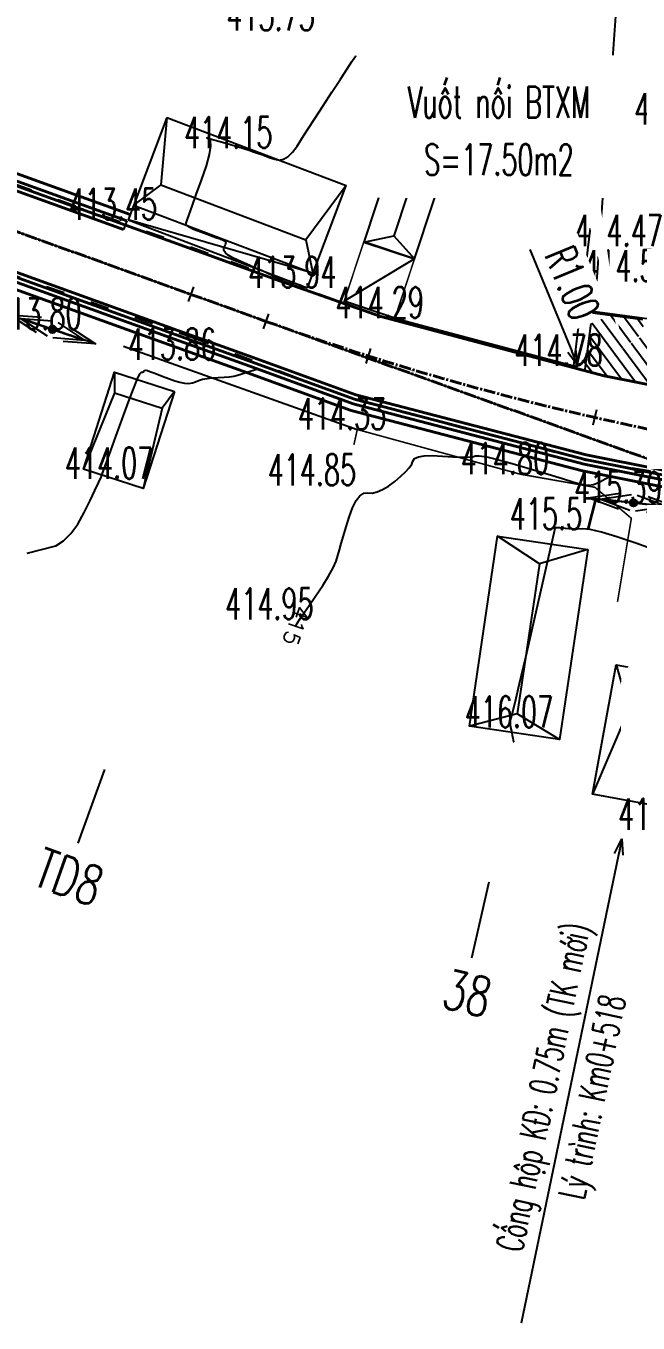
# Model space of a CAD drawing. Header units: centimetres. Extents: x 556321 to 560034, y 1839250 to 1840516.
# Drawn here: x 556835.9 to 556875.1, y 1839250 to 1839333 of the extents above; entities that cross this region are included whole.
import ezdxf
from ezdxf.enums import TextEntityAlignment as Align

# ---------------------------------------------------------------- set-up
doc = ezdxf.new("R2010")
doc.units = ezdxf.units.CM
doc.header["$MEASUREMENT"] = 0
doc.set_wipeout_variables(frame=1)
doc.linetypes.add('ACAD_ISO03W100', pattern=[30, 12, -18])
doc.linetypes.add('CENTER2', pattern=[1.125, 0.75, -0.125, 0.125, -0.125])
for name, color, linetype in [('4', 21, 'Continuous'), ('bovia', 1, 'Continuous'), ('CAO DO AN', 6, 'Continuous'), ('cao do Hien Trang', 6, 'Continuous'), ('cao do3', 2, 'Continuous'), ('Duong nhua Cu', 33, 'Continuous'), ('H1_DongMuc', 3, 'Continuous'), ('H1_DongMuc_Con', 3, 'Continuous'), ('pha1', 4, 'Continuous'), ('RANH', 30, 'Continuous'), ('SH1', 4, 'Continuous'), ('T', 20, 'Continuous'), ('ThongSoTuyen_TuyenPDP', 7, 'Continuous'), ('TUYEN', 7, 'Continuous'), ('vuot', 7, 'Continuous')]:
    doc.layers.add(name, color=color, linetype=linetype)
doc.styles.add('2D', font='vnsimple.shx', dxfattribs={"width": 0.6})
doc.styles.add('KHLT', font='Vnsimple.shx', dxfattribs={"height": 2})
doc.styles.get("Standard").update_dxf_attribs({"font": 'Vnsimple.shx', "width": 0.7, "height": 2})
doc.linetypes.add('Diagioixacxd', pattern='A,3,[6,HLinetype.shx,S=0.0212,R=0,X=-3,Y=0],-0.9,0.2,-0.9', length=5)
doc.linetypes.add('FENCELINE2', pattern='A,0.25,-0.1,[132,ltypeshp.shx,S=0.1,R=0,X=-0.1,Y=0],-0.1,1', length=1.45)
doc.linetypes.add('ZIGZAG', pattern='A,0.0001,-0.2,[131,ltypeshp.shx,S=0.2,R=0,X=-0.2,Y=0],-0.4,[131,ltypeshp.shx,S=0.2,R=180,X=0.2,Y=0],-0.2', length=0.8001)
doc.dimstyles.new('Copy(2) of D1000', dxfattribs={"dimtxt": 1.7, "dimasz": 1, "dimexe": 0.5, "dimexo": 1, "dimgap": 0.7, "dimtad": 1, "dimzin": 0, "dimdsep": 46, "dimtxsty": '2D', "dimblk": 'OPEN30', "dimcen": 0, "dimdle": 0.7, "dimclrd": 7, "dimclre": 7, "dimclrt": 3, "dimadec": 0, "dimazin": 2, "dimtfac": 0.347826, "dimtix": 1, "dimtofl": 0, "dimtmove": 0, "dimatfit": 3, "dimldrblk": 'OPEN30', "dimfxl": 0, "dimtolj": 1, "dimtzin": 0, "dimarcsym": 0})
doc.dimstyles.new('D1000', dxfattribs={"dimtxt": 2, "dimasz": 1, "dimexe": 0.5, "dimexo": 1, "dimgap": 0.7, "dimtad": 1, "dimzin": 0, "dimdsep": 46, "dimtxsty": '2D', "dimblk": 'OPEN30', "dimcen": 0, "dimdle": 0.7, "dimclrd": 7, "dimclre": 7, "dimclrt": 3, "dimadec": 0, "dimazin": 2, "dimtfac": 0.347826, "dimtix": 1, "dimtofl": 0, "dimtmove": 0, "dimatfit": 3, "dimldrblk": 'OPEN30', "dimfxl": 0, "dimtolj": 1, "dimtzin": 0, "dimarcsym": 0})
doc.dimstyles.get("Standard").update_dxf_attribs({"dimtxt": 0.18, "dimasz": 0.18, "dimexe": 0.18, "dimexo": 0.0625, "dimgap": 0.09, "dimtad": 0, "dimtih": 1, "dimtoh": 1, "dimdec": 4, "dimzin": 0, "dimdsep": 46, "dimtxsty": 'Standard', "dimcen": 0.09, "dimadec": 0, "dimazin": 0, "dimtfac": 1, "dimtdec": 4, "dimtofl": 0, "dimtmove": 0, "dimatfit": 3, "dimfxl": 0, "dimtolj": 1, "dimtzin": 0, "dimarcsym": 0})

# ---------------------------------------------------------------- blocks, each defined once
blk = doc.blocks.new('A$C4A36565F')
at = {"layer": 'SH1'}
blk.add_lwpolyline([(0, 0), (5.94, -11.57), (11.1, -8.92), (5.16, 2.65)], close=True, dxfattribs=at)
at = {"layer": 'SH1', "color": 8}
for points in [[(0, 0), (3.28, -0.04), (5.16, 2.65)], [(3.28, -0.04), (7.75, -8.75)], [(5.94, -11.57), (7.75, -8.75), (11.1, -8.92)]]:
    blk.add_lwpolyline(points, dxfattribs=at)
at = {"layer": 'SH1'}
blk.add_lwpolyline([(5.94, -11.57), (11.1, -8.92)], dxfattribs=at)
blk = doc.blocks.new('_Open30')
at = {"color": 0, "linetype": 'ByBlock', "lineweight": -2}
for p, q in [((-1, 0.268), (0, 0)), ((0, 0), (-1, -0.268)), ((0, 0), (-1, 0))]:
    blk.add_line(p, q, dxfattribs=at)
blk = doc.blocks.new('*D36')
at = {"layer": 'Defpoints', "color": 0, "lineweight": -2, "transparency": 16777216}
for p in [(556876.241, 1839311.479), (556872.072, 1839308.719)]:
    blk.add_point(p, dxfattribs=at)
at = {"layer": 'vuot', "color": 7, "lineweight": -2, "transparency": 16777216}
blk.add_line((556883.126, 1839316.038), (556877.075, 1839312.031), dxfattribs=at)
at = {"layer": 'vuot', "color": 7, "lineweight": -2, "transparency": 16777216, "rotation": 213.5134357633089}
blk.add_blockref('_Open30', (556876.241, 1839311.479), dxfattribs=at)
at = {"layer": 'vuot', "color": 3, "transparency": 16777216, "insert": (556879.579, 1839315.728), "char_height": 2, "attachment_point": 5, "rotation": 33.51344, "style": '2D', "bg_fill": 3, "box_fill_scale": 1.25, "bg_fill_color": 256, "bg_fill_true_color": 13158600, "bg_fill_transparency": 0}
blk.add_mtext('\\A1;R5.00', dxfattribs=at)
blk = doc.blocks.new('*D37')
at = {"layer": 'Defpoints', "color": 0, "lineweight": -2, "transparency": 16777216}
for p in [(556871.234, 1839311.294), (556871.615, 1839310.369)]:
    blk.add_point(p, dxfattribs=at)
at = {"layer": 'vuot', "color": 7, "lineweight": -2, "transparency": 16777216}
blk.add_line((556868.181, 1839318.719), (556870.854, 1839312.218), dxfattribs=at)
at = {"layer": 'vuot', "color": 7, "lineweight": -2, "transparency": 16777216, "rotation": 292.3564217671614}
blk.add_blockref('_Open30', (556871.234, 1839311.294), dxfattribs=at)
at = {"layer": 'vuot', "color": 3, "transparency": 16777216, "insert": (556870.899, 1839316.578), "char_height": 2, "attachment_point": 5, "rotation": 292.35642, "style": '2D', "bg_fill": 3, "box_fill_scale": 1.25, "bg_fill_color": 256, "bg_fill_true_color": 13158600, "bg_fill_transparency": 0}
blk.add_mtext('\\A1;R1.00', dxfattribs=at)
blk = doc.blocks.new('A$C60531E53')
at = {"layer": '4'}
blk.add_hatch(color=256, dxfattribs=at).paths.add_polyline_path([(-0.24, 0, 1), (0.24, 0, 1)])
blk.add_circle((0, 0), 0.24, dxfattribs=at)
for points in [[(-2.897, 0), (1.221, 0)], [(-2.192, 0), (1.926, 0)], [(2.174, 0), (-1.944, 0)], [(2.917, 0), (-1.2, 0)]]:
    blk.add_leader(points, dimstyle='Standard', override={"dimasz": 2, "dimgap": 0.09, "dimtad": 0, "dimldrblk": 'Open30'}, dxfattribs=at)

msp = doc.modelspace()

# ---------------------------------------------------------------- hatches: boundary and pattern name
at = {"layer": 'vuot'}
h = msp.add_hatch(dxfattribs=at)
h.set_pattern_fill('ANSI31', color=8, scale=5, angle=-98.44815, style=0)
h.set_pattern_definition([(306.551850038, (-1181862.11784, 2655633.09287), (0.50207390272, 0.3722187478), [])])
h.paths.add_polyline_path([(556879.324, 1839309.358), (556879.325, 1839309.359, -0.349424), (556875.41, 1839314.203), (556875.41, 1839314.26), (556872.186, 1839314.683), (556871.71, 1839311.056), (556871.662, 1839310.97), (556872.935, 1839310.633)])
h.paths.add_polyline_path([(556871.662, 1839310.97), (556871.71, 1839311.056), (556871.846, 1839312.088, -0.450044), (556870.606, 1839311.25), (556870.606, 1839311.25)])

# ---------------------------------------------------------------- linework, layer by layer
at = {"layer": 'bovia', "color": 6, "lineweight": 40, "elevation": 413.94}
for points in [[(556677.72, 1839360.325), (556677.721, 1839360.325), (556688.736, 1839357.866), (556692.492, 1839357.079), (556707.227, 1839353.696), (556709.473, 1839353.058), (556724.898, 1839348.678), (556738.847, 1839344.716), (556743.927, 1839343.334), (556756.976, 1839340.33), (556768.142, 1839338.366), (556775.418, 1839337.631), (556781.868, 1839336.857), (556794.267, 1839335.326), (556804.605, 1839333.45), (556814.702, 1839330.53), (556818.054, 1839329.323), (556830.306, 1839324.91), (556842.374, 1839320.563)], [(556677.597, 1839359.738), (556688.61, 1839357.279), (556692.363, 1839356.493), (556707.077, 1839353.115), (556709.309, 1839352.481), (556724.734, 1839348.1), (556738.686, 1839344.138), (556743.781, 1839342.752), (556756.857, 1839339.742), (556768.06, 1839337.771), (556775.352, 1839337.035), (556781.795, 1839336.262), (556794.177, 1839334.733), (556804.468, 1839332.865), (556814.516, 1839329.959), (556817.851, 1839328.758), (556830.103, 1839324.345), (556842.171, 1839319.998)]]:
    msp.add_lwpolyline(points, dxfattribs=at)
at = {"layer": 'cao do Hien Trang', "color": 3, "lineweight": -2}
for centre in [(556842.466, 1839320.627, 413.447), (556847.581, 1839318.466, 413.642), (556847.701, 1839318.774, 413.763), (556872.479, 1839316.929, 414.542), (556846.511, 1839315.956, 413.741), (556853.941, 1839316.274, 413.937), (556856.29, 1839315.402, 413.961), (556858.612, 1839314.409, 414.23), (556859.54, 1839314.328, 414.29), (556837.631, 1839313.608, 413.803), (556842.163, 1839312.527, 413.617), (556846.486, 1839313.129, 413.736), (556846.25, 1839311.664, 413.856), (556857.794, 1839311.789, 414.358), (556870.978, 1839311.28, 414.78), (556871.71, 1839311.066, 414.79), (556872.88, 1839310.598, 414.841), (556857.018, 1839309.092, 414.221), (556872.311, 1839307.899, 414.946), (556857.131, 1839307.193, 414.328), (556871.751, 1839305.237, 414.885), (556867.549, 1839304.335, 414.797), (556872.344, 1839303.493, 415.099), (556874.804, 1839302.499, 415.394)]:
    msp.add_circle(centre, 0, dxfattribs=at)
at = {"layer": 'cao do3', "color": 6, "lineweight": -2}
for centre in [(556852.556, 1839332.742, 413.746), (556849.845, 1839325.215, 414.146), (556862.005, 1839325.058, 414.359), (556874.822, 1839318.931, 414.468), (556842.221, 1839304.046, 414.066), (556855.199, 1839303.612, 414.847), (556870.693, 1839300.795, 415.57), (556852.476, 1839295.033, 414.947), (556867.808, 1839288.119, 416.07)]:
    msp.add_circle(centre, 0, dxfattribs=at)
at = {"layer": 'Duong nhua Cu', "color": 8, "linetype": 'ACAD_ISO03W100', "ltscale": 0.1, "elevation": 428.165}
msp.add_lwpolyline([(557083.54, 1839316.447), (557065.346, 1839313.07), (557051.244, 1839310.673), (557033.787, 1839308.34), (557016.508, 1839307.144), (556998.641, 1839306.698), (556983.413, 1839306.657), (556967.234, 1839306.378), (556950.786, 1839306.433), (556933.623, 1839306.443), (556916.029, 1839306.291), (556907.262, 1839306.388), (556900.799, 1839306.64), (556886.59, 1839308.271), (556872.997, 1839310.58), (556858.612, 1839314.409), (556847.581, 1839318.466), (556830.275, 1839324.66)], dxfattribs=at)
at = {"layer": 'H1_DongMuc', "color": 5, "lineweight": -2, "elevation": 415}
msp.add_lwpolyline([(556853.212, 1839294.64), (556853.253, 1839294.758), (556853.402, 1839294.986), (556853.653, 1839295.356), (556854.004, 1839295.868), (556854.457, 1839296.523), (556854.918, 1839297.208), (556855.292, 1839297.812), (556855.58, 1839298.333), (556855.782, 1839298.773), (556855.897, 1839299.131), (556855.983, 1839299.483), (556856.097, 1839299.905), (556856.239, 1839300.397), (556856.409, 1839300.959), (556856.607, 1839301.592), (556856.824, 1839302.187), (556857.053, 1839302.64), (556857.293, 1839302.949), (556857.544, 1839303.115), (556857.807, 1839303.138), (556858.09, 1839303.128), (556858.405, 1839303.196), (556858.75, 1839303.343), (556859.126, 1839303.568), (556859.534, 1839303.871), (556859.918, 1839304.197), (556860.226, 1839304.49), (556860.458, 1839304.751), (556860.614, 1839304.98), (556860.693, 1839305.176), (556860.801, 1839305.332), (556861.044, 1839305.442), (556861.421, 1839305.505), (556861.933, 1839305.522), (556862.579, 1839305.491), (556863.235, 1839305.449), (556863.774, 1839305.429), (556864.197, 1839305.43), (556864.503, 1839305.454), (556864.694, 1839305.501), (556864.939, 1839305.514), (556865.411, 1839305.439), (556866.111, 1839305.275), (556867.038, 1839305.023), (556868.191, 1839304.682), (556869.34, 1839304.333), (556870.253, 1839304.058), (556870.929, 1839303.854), (556871.369, 1839303.724), (556871.572, 1839303.666), (556871.661, 1839303.648), (556871.759, 1839303.637), (556871.865, 1839303.633), (556871.979, 1839303.637), (556872.102, 1839303.647), (556872.252, 1839303.681), (556872.45, 1839303.756), (556872.695, 1839303.873), (556872.988, 1839304.03), (556873.27, 1839304.195)], dxfattribs=at)
at = {"layer": 'H1_DongMuc_Con', "color": 8, "lineweight": -2}
for points, elevation in [([(556853.722, 1839316.164), (556853.752, 1839316.188), (556853.729, 1839316.204), (556853.656, 1839316.235), (556853.532, 1839316.28), (556853.357, 1839316.339), (556853.132, 1839316.413), (556852.906, 1839316.486), (556852.731, 1839316.543), (556852.606, 1839316.584), (556852.531, 1839316.609), (556852.506, 1839316.618), (556852.501, 1839316.623), (556852.487, 1839316.635), (556852.462, 1839316.654), (556852.427, 1839316.681), (556852.382, 1839316.715), (556852.301, 1839316.764), (556852.158, 1839316.838), (556851.954, 1839316.936), (556851.688, 1839317.059), (556851.36, 1839317.205), (556850.998, 1839317.366), (556850.628, 1839317.529), (556850.252, 1839317.696), (556849.868, 1839317.866), (556849.477, 1839318.039), (556849.127, 1839318.208), (556848.864, 1839318.366), (556848.689, 1839318.514), (556848.601, 1839318.651), (556848.601, 1839318.777), (556848.641, 1839318.889), (556848.674, 1839318.982), (556848.702, 1839319.057), (556848.722, 1839319.114), (556848.736, 1839319.153), (556848.727, 1839319.187), (556848.677, 1839319.228), (556848.587, 1839319.277), (556848.458, 1839319.334), (556848.287, 1839319.399), (556848.082, 1839319.473), (556847.846, 1839319.559), (556847.579, 1839319.656), (556847.282, 1839319.764), (556846.954, 1839319.884), (556846.648, 1839320.006), (556846.417, 1839320.119), (556846.261, 1839320.225), (556846.179, 1839320.322), (556846.172, 1839320.41), (556846.236, 1839320.588), (556846.367, 1839320.952), (556846.565, 1839321.503), (556846.831, 1839322.239), (556847.163, 1839323.162), (556847.474, 1839324.082), (556847.675, 1839324.808), (556847.766, 1839325.342), (556847.747, 1839325.682), (556847.619, 1839325.829), (556847.507, 1839325.86), (556847.539, 1839325.851), (556847.716, 1839325.803), (556848.037, 1839325.714), (556848.502, 1839325.586), (556849.012, 1839325.443), (556849.465, 1839325.311), (556849.863, 1839325.19), (556850.205, 1839325.081), (556850.492, 1839324.982), (556850.753, 1839324.888), (556851.019, 1839324.792), (556851.291, 1839324.694), (556851.567, 1839324.595), (556851.849, 1839324.493), (556852.133, 1839324.445), (556852.418, 1839324.505), (556852.703, 1839324.674), (556852.988, 1839324.952), (556853.274, 1839325.338), (556853.592, 1839325.827), (556853.975, 1839326.417), (556854.422, 1839327.106), (556854.935, 1839327.895), (556855.511, 1839328.783), (556856.06, 1839329.628), (556856.486, 1839330.284), (556856.791, 1839330.754), (556856.973, 1839331.035), (556857.034, 1839331.129), (556857.034, 1839331.129)], 414), ([(556836.01, 1839299.282), (556837.842, 1839299.739), (556838.333, 1839300.063), (556838.799, 1839300.53), (556839.241, 1839301.139), (556839.66, 1839301.891), (556840.031, 1839302.65), (556840.335, 1839303.279), (556840.569, 1839303.779), (556840.735, 1839304.149), (556840.833, 1839304.389), (556840.934, 1839304.668), (556841.109, 1839305.156), (556841.36, 1839305.851), (556841.685, 1839306.754), (556842.085, 1839307.865), (556842.484, 1839308.957), (556842.806, 1839309.804), (556843.052, 1839310.406), (556843.221, 1839310.764), (556843.313, 1839310.876), (556843.363, 1839310.871), (556843.405, 1839310.876), (556843.439, 1839310.892), (556843.466, 1839310.918), (556843.485, 1839310.954), (556843.52, 1839310.983), (556843.594, 1839310.986), (556843.709, 1839310.965), (556843.863, 1839310.917), (556844.058, 1839310.845), (556844.285, 1839310.756), (556844.538, 1839310.659), (556844.818, 1839310.554), (556845.124, 1839310.442), (556845.456, 1839310.321), (556845.785, 1839310.219), (556846.081, 1839310.161), (556846.345, 1839310.146), (556846.576, 1839310.176), (556846.774, 1839310.25), (556846.978, 1839310.337), (556847.225, 1839310.409), (556847.515, 1839310.463), (556847.849, 1839310.502), (556848.226, 1839310.524), (556848.603, 1839310.543), (556848.937, 1839310.574), (556849.227, 1839310.616), (556849.474, 1839310.67), (556849.678, 1839310.734), (556849.865, 1839310.803), (556850.061, 1839310.869), (556850.268, 1839310.933), (556850.485, 1839310.994), (556850.711, 1839311.052), (556850.747, 1839311.062)], 414), ([(556876.428, 1839299.381), (556874.954, 1839299.918), (556873.73, 1839300.332), (556872.757, 1839300.623), (556872.034, 1839300.791), (556871.561, 1839300.836), (556871.231, 1839300.824), (556870.935, 1839300.822), (556870.673, 1839300.83), (556870.445, 1839300.848), (556870.251, 1839300.875), (556870.091, 1839300.9), (556869.963, 1839300.909), (556869.867, 1839300.903), (556869.805, 1839300.883), (556869.774, 1839300.847), (556869.708, 1839300.568), (556869.535, 1839299.821), (556869.256, 1839298.604), (556868.87, 1839296.918), (556868.379, 1839294.762), (556867.886, 1839292.606), (556867.495, 1839290.918), (556867.207, 1839289.699), (556867.021, 1839288.949), (556866.937, 1839288.667), (556866.912, 1839288.598), (556866.906, 1839288.483), (556866.916, 1839288.324), (556866.944, 1839288.12), (556866.989, 1839287.872), (556867.037, 1839287.628), (556867.075, 1839287.438), (556867.102, 1839287.303), (556867.118, 1839287.221), (556867.123, 1839287.194), (556867.123, 1839287.194)], 416)]:
    msp.add_lwpolyline(points, dxfattribs=dict(at, elevation=elevation))
at = {"layer": 'pha1', "color": 8, "linetype": 'ACAD_ISO03W100', "ltscale": 0.1, "elevation": 413.955}
msp.add_lwpolyline([(556828.74, 1839319.316), (556846.486, 1839313.129), (556857.018, 1839309.092), (556871.751, 1839305.237), (556885.876, 1839302.903), (556900.155, 1839301.401), (556916.085, 1839300.925), (556934.033, 1839300.919), (556950.799, 1839300.839), (556967.081, 1839301.039), (556983.3, 1839301.29), (556996.575, 1839301.397), (556998.397, 1839301.663), (556999.779, 1839301.497), (557013.954, 1839301.802), (557020.27, 1839302.033), (557033.789, 1839303.098), (557051.883, 1839305.126), (557066.049, 1839307.896), (557084.287, 1839310.98)], dxfattribs=at)
at = {"layer": 'SH1'}
for points, elevation in [([(556871.641, 1839310.941), (556871.71, 1839311.066), (556872.479, 1839316.929), (556873.71, 1839334.264)], 428.165), ([(556844.948, 1839327.172), (556842.466, 1839320.627)], 413.447), ([(556844.948, 1839327.172), (556856.424, 1839322.819)], 413.447), ([(556853.941, 1839316.274), (556856.424, 1839322.819)], 413.447), ([(556842.82, 1839321.562), (556854.295, 1839317.209)], 413.447), ([(556842.466, 1839320.627), (556853.941, 1839316.274)], 413.447), ([(556859.54, 1839314.328), (556870.978, 1839311.28), (556872.044, 1839320.082)], 414.29), ([(556860.795, 1839318.126), (556857.545, 1839319.2)], 414.29), ([(556859.54, 1839314.328), (556856.29, 1839315.402)], 414.29)]:
    msp.add_lwpolyline(points, dxfattribs=dict(at, elevation=elevation))
at = {"layer": 'SH1', "color": 8, "elevation": 413.447}
for points in [[(556844.948, 1839327.172), (556844.561, 1839322.868), (556842.82, 1839321.562)], [(556844.561, 1839322.868), (556853.849, 1839319.344)], [(556856.424, 1839322.819), (556853.849, 1839319.344), (556854.295, 1839317.209)]]:
    msp.add_lwpolyline(points, dxfattribs=at)
at = {"layer": 'SH1', "linetype": 'ZIGZAG'}
for points, elevation in [([(556854.295, 1839317.209), (556842.466, 1839320.627)], 413.447), ([(556860.795, 1839318.126), (556856.29, 1839315.402)], 414.29)]:
    msp.add_lwpolyline(points, dxfattribs=dict(at, elevation=elevation))
at = {"layer": 'SH1', "linetype": 'FENCELINE2', "const_width": 0.1, "elevation": 414.29}
msp.add_lwpolyline([(556857.545, 1839319.2), (556856.29, 1839315.402), (556859.54, 1839314.328), (556860.795, 1839318.126)], dxfattribs=at)
at = {"layer": 'SH1', "linetype": 'Diagioixacxd', "ltscale": 0.2, "elevation": 413.617}
msp.add_lwpolyline([(556842.163, 1839312.527), (556857.131, 1839307.193)], dxfattribs=at)
at = {"layer": 'SH1', "color": 8}
msp.add_lwpolyline([(556845.429, 1839309.629), (556843.44, 1839303.42), (556839.609, 1839304.647), (556841.598, 1839310.856)], close=True, dxfattribs=at)
for points in [[(556841.598, 1839310.856), (556841.589, 1839309.534), (556839.609, 1839304.647)], [(556841.589, 1839309.534), (556844.643, 1839308.556)], [(556845.429, 1839309.629), (556844.643, 1839308.556), (556843.44, 1839303.42)], [(556871.884, 1839299.505), (556868.797, 1839298.59), (556866.109, 1839300.363)], [(556868.797, 1839298.59), (556867.372, 1839288.993)], [(556873.707, 1839292.128), (556874.504, 1839289.281), (556872.179, 1839283.85)], [(556880.982, 1839288.085), (556874.504, 1839289.281)], [(556870.078, 1839287.346), (556867.372, 1839288.993), (556864.303, 1839288.204)]]:
    msp.add_lwpolyline(points, dxfattribs=at)
at = {"layer": 'SH1', "linetype": 'FENCELINE2'}
msp.add_lwpolyline([(556856.914, 1839306.213, 0.1, 0.1, 0), (556857.131, 1839307.193, 0.1, 0.1, 0), (556867.549, 1839304.335, 0.1, 0.1, 0), (556872.344, 1839303.493, 0.1, 0.1, 0), (556874.669, 1839301.508, 0.1, 0.1, 0), (556873.782, 1839296.158, 0, 0, 0)], format="xyseb", dxfattribs=at)
at = {"layer": 'SH1', "linetype": 'FENCELINE2', "const_width": 0.1}
msp.add_lwpolyline([(556874.669, 1839301.508), (556874.669, 1839301.508)], dxfattribs=at)
at = {"layer": 'SH1'}
for points in [[(556871.884, 1839299.505), (556870.078, 1839287.346), (556864.303, 1839288.204), (556866.109, 1839300.363)], [(556882.99, 1839290.414), (556881.462, 1839282.137), (556872.179, 1839283.85), (556873.707, 1839292.128)]]:
    msp.add_lwpolyline(points, close=True, dxfattribs=at)
at = {"layer": 'T', "color": 1}
msp.add_lwpolyline([(556388.408, 1839317.599), (556403.986, 1839332.631), (556472.72, 1839349.14), (556519.75, 1839361.664), (556517.452, 1839368.292), (556560.389, 1839375.162), (556643.107, 1839363.648), (556660.645, 1839359.496), (556688.383, 1839356.142), (556756.278, 1839336.863), (556804.054, 1839331.131), (556881.354, 1839303.291), (557029.175, 1839304.134), (557099.454, 1839316.088), (557130.492, 1839330.985), (557171.272, 1839347.297), (557196.284, 1839372.702), (557244.813, 1839317.637)], dxfattribs=at)
at = {"layer": 'ThongSoTuyen_TuyenPDP', "color": 1, "lineweight": -2}
for p, q in [((556840.953, 1839285.424), (556839.259, 1839280.72)), ((556865.554, 1839278.222), (556864.444, 1839273.347))]:
    msp.add_line(p, q, dxfattribs=at)
at = {"layer": 'TUYEN', "color": 2, "lineweight": -2}
for p, q in [((556846.643, 1839316.324), (556846.304, 1839315.383)), ((556857.982, 1839312.381), (556857.679, 1839311.428)), ((556872.436, 1839308.449), (556872.214, 1839307.474))]:
    msp.add_line(p, q, dxfattribs=at)
at = {"layer": 'TUYEN', "color": 1, "lineweight": -2}
msp.add_line((556851.458, 1839314.59), (556851.119, 1839313.649), dxfattribs=at)
at = {"layer": 'TUYEN', "color": 3, "linetype": 'CENTER2', "lineweight": 40}
msp.add_lwpolyline([(556813.677, 1839327.666), (556851.289, 1839314.119, 0.088078), (556913.31, 1839303.473), (557003.073, 1839303.985, 0.040718), (557054.909, 1839308.511), (557081.458, 1839313.027, 0.069866), (557115.91, 1839323.987), (557130.492, 1839330.985), (557163.497, 1839344.187, 0.103547), (557177.147, 1839353.264), (557196.284, 1839372.703), (557244.813, 1839317.637)], format="xyb", dxfattribs=at)
at = {"layer": 'TUYEN', "color": 1, "lineweight": 40, "elevation": 413.94}
msp.add_lwpolyline([(556826.34, 1839326.816), (556830.458, 1839325.333), (556842.593, 1839320.962)], dxfattribs=at)
at = {"layer": 'TUYEN', "color": 3, "linetype": 'CENTER2', "lineweight": 40}
msp.add_lwpolyline([(556851.289, 1839314.119), (556881.354, 1839303.291), (556913.31, 1839303.473)], dxfattribs=at)
at = {"layer": 'vuot', "elevation": 413.94}
msp.add_lwpolyline([(556842.374, 1839320.563), (556842.171, 1839319.998)], dxfattribs=at)

# ---------------------------------------------------------------- block references
at = {"layer": '4'}
for p, rotation in [((556837.631, 1839313.608, 413.803), 161.2464477849614), ((556874.804, 1839302.499, 415.394), 173.7531587451568)]:
    msp.add_blockref('A$C60531E53', p, dxfattribs=dict(at, rotation=rotation))
at = {"layer": 'SH1', "color": 8, "xscale": 0.5897283352568783, "yscale": 0.5897283352568783, "zscale": 0.5897283352568783, "rotation": 314.5458190726367}
msp.add_blockref('A$C4A36565F', (556859.951, 1839326.479, 414.29), dxfattribs=at)

# ---------------------------------------------------------------- texts
at = {"layer": 'CAO DO AN', "color": 6, "lineweight": -2, "width": 0.6}
for s, p in [('413.94', (556850.14, 1839316.274, 827.106)), ('414.57', (556871.591, 1839316.666, 827.743)), ('414.33', (556853.33, 1839307.193, 827.496)), ('414.80', (556863.747, 1839304.335, 827.966)), ('415.39', (556871.003, 1839302.499, 828.562))]:
    msp.add_text(s, height=2, dxfattribs=at).set_placement(p)
at = {"layer": 'cao do3', "color": 6, "lineweight": -2, "width": 0.6}
for s, p in [('413.75', (556848.755, 1839332.741, 826.915)), ('414.07', (556872.797, 1839326.731, 827.237)), ('414.15', (556846.044, 1839325.215, 827.315)), ('414.36', (556858.204, 1839325.057, 827.528)), ('413.45', (556838.665, 1839320.627, 826.615)), ('414.47', (556871.021, 1839318.93, 827.637)), ('414.29', (556855.738, 1839314.328, 827.458)), ('413.80', (556833.83, 1839313.608, 826.971)), ('413.86', (556842.449, 1839311.664, 827.024)), ('414.78', (556867.177, 1839311.28, 827.948)), ('414.07', (556838.42, 1839304.046, 827.235)), ('414.85', (556851.397, 1839303.612, 828.016)), ('415.57', (556866.892, 1839300.794, 828.738)), ('414.95', (556848.675, 1839295.033, 828.116)), ('416.07', (556864.007, 1839288.119, 829.238)), ('416.76', (556873.825, 1839281.573, 829.923))]:
    msp.add_text(s, height=2, dxfattribs=at).set_placement(p)
at = {"layer": 'H1_DongMuc', "color": 5, "lineweight": -2}
msp.add_text('415', height=1, rotation=250.89415, dxfattribs=at).set_placement((556853.212, 1839294.64, 415), align=Align.MIDDLE)
at = {"layer": 'RANH', "color": 3, "linetype": 'ByBlock', "ltscale": 15, "style": 'KHLT', "width": 0.6}
for s, p in [('Cèng hép K§: 0.75m (TK míi)', (556869.855, 1839264.916, 29.008)), ('Lý tr×nh: Km0+518', (556872.982, 1839264.293, 29.008))]:
    msp.add_text(s, height=1.7, rotation=78.23159, dxfattribs=at).set_placement(p, align=Align.CENTER)
at = {"layer": 'ThongSoTuyen_TuyenPDP', "color": 1, "lineweight": -2, "width": 0.7}
for s, rotation, p in [('TD8', 340.19265, (556836.25, 1839278.083)), ('38', 347.17411, (556862.434, 1839270.215))]:
    msp.add_text(s, height=2.5, rotation=rotation, dxfattribs=at).set_placement(p)

# ---------------------------------------------------------------- leaders
at = {"color": 6}
msp.add_leader([(556874.065, 1839280.981), (556867.608, 1839249.986)], dimstyle='Copy(2) of D1000', override={"dimgap": 0.7, "dimtad": 0}, dxfattribs=at)

# ---------------------------------------------------------------- next in the draw order: dimensions: what is measured, and where the dimension line sits
at = {"layer": 'vuot'}
dim = msp.add_radius_dim(center=(556872.072, 1839308.719), mpoint=(556876.241, 1839311.479), dimstyle='D1000', dxfattribs=at)
dim.commit()
dim.dimension.update_dxf_attribs({"geometry": '*D36', "text_midpoint": (556879.579, 1839315.728)})

# ---------------------------------------------------------------- next in the draw order: wipeouts: each hides what was drawn before it
at = {"color": 8, "linetype": 'ByBlock'}
msp.add_wipeout([(556873.969, 1839331.158), (556874.117, 1839331.131), (556874.255, 1839331.078), (556874.392, 1839330.992), (556874.488, 1839330.904), (556874.547, 1839330.831), (556874.643, 1839330.657), (556874.682, 1839330.532), (556874.699, 1839330.4), (556874.697, 1839330.291), (556874.697, 1839330.291), (556874.7, 1839330.346), (556874.7, 1839323.119), (556874.7, 1839322.798), (556874.659, 1839322.571), (556874.583, 1839322.409), (556874.466, 1839322.261), (556874.369, 1839322.178), (556874.238, 1839322.101), (556874.11, 1839322.054), (556874.11, 1839322.054), (556873.9, 1839322.026), (556872.606, 1839322.026), (556874.043, 1839312.598), (556871.529, 1839322.026), (556858.937, 1839322.023), (556858.711, 1839322.026), (556858.497, 1839322.037), (556858.308, 1839322.097), (556858.078, 1839322.257), (556857.895, 1839322.542), (556857.847, 1839322.757), (556857.844, 1839322.915), (556857.844, 1839323.116), (556857.844, 1839330.393), (556857.949, 1839330.755), (556858.162, 1839330.997), (556858.162, 1839330.997), (556858.162, 1839330.997), (556858.162, 1839330.997), (556858.357, 1839331.105), (556858.477, 1839331.14), (556858.579, 1839331.155), (556858.659, 1839331.158)], dxfattribs=at).translate(0, 0, 413.62).dxf.layer = 'vuot'

# ---------------------------------------------------------------- next in the draw order: texts
at = {"layer": 'vuot', "color": 3, "style": '2D', "width": 0.6}
for s, p in [('Vuèt nèi BTXM', (556866.197, 1839327.15, 411.626)), ('S=17.50m2', (556866.197, 1839323.471, 411.626))]:
    msp.add_text(s, height=2, rotation=359.99533, dxfattribs=at).set_placement(p, align=Align.CENTER)

# ---------------------------------------------------------------- next in the draw order: dimensions: what is measured, and where the dimension line sits
at = {"layer": 'vuot'}
dim = msp.add_radius_dim(center=(556871.615, 1839310.369), mpoint=(556871.234, 1839311.294), dimstyle='D1000', dxfattribs=at)
dim.commit()
dim.dimension.update_dxf_attribs({"geometry": '*D37', "text_midpoint": (556870.899, 1839316.578)})

# ---------------------------------------------------------------- next in the draw order: linework, layer by layer
at = {"layer": 'bovia', "color": 6, "lineweight": 40, "elevation": 427.443}
for points in [[(557081.931, 1839310.253), (557066.299, 1839307.341), (557055.419, 1839305.491), (557052.116, 1839304.946), (557034.089, 1839302.59), (557029.346, 1839302.141), (557016.759, 1839301.29), (557003.093, 1839300.923), (556998.56, 1839300.897), (556983.38, 1839300.811), (556967.165, 1839300.718), (556950.953, 1839300.626), (556933.826, 1839300.529), (556916.104, 1839300.428), (556913.321, 1839300.412), (556900.425, 1839300.794), (556885.789, 1839302.59), (556881.32, 1839303.048), (556871.647, 1839304.978), (556856.864, 1839308.844), (556850.254, 1839311.241), (556845.44, 1839312.975), (556828.239, 1839319.17)], [(557081.823, 1839310.843), (557066.194, 1839307.932), (557055.32, 1839306.082), (557052.029, 1839305.54), (557034.022, 1839303.187), (557029.297, 1839302.739), (557016.73, 1839301.889), (557003.083, 1839301.523), (556998.557, 1839301.497), (556983.377, 1839301.411), (556967.161, 1839301.318), (556950.95, 1839301.226), (556933.823, 1839301.129), (556916.101, 1839301.028), (556913.328, 1839301.013), (556900.471, 1839301.393), (556885.856, 1839303.187), (556881.409, 1839303.642), (556871.782, 1839305.563), (556857.042, 1839309.417), (556850.458, 1839311.805), (556845.643, 1839313.539), (556828.442, 1839319.735)]]:
    msp.add_lwpolyline(points, dxfattribs=at)
at = {"layer": 'H1_DongMuc_Con', "lineweight": -2}
msp.add_lwpolyline([(556875.41, 1839314.22), (556872.179, 1839314.643)], dxfattribs=at)
at = {"layer": 'TUYEN', "color": 1, "lineweight": 40}
for points, elevation in [([(556830.204, 1839324.627), (556847.405, 1839318.432), (556852.22, 1839316.697), (556858.632, 1839314.42), (556872.935, 1839310.633), (556882.295, 1839308.765), (556886.62, 1839308.33), (556900.804, 1839306.582), (556913.294, 1839306.212), (556916.071, 1839306.228), (556933.793, 1839306.329), (556950.92, 1839306.426), (556967.132, 1839306.518), (556983.347, 1839306.611), (556998.527, 1839306.697), (557003.057, 1839306.723), (557016.48, 1839307.083), (557028.843, 1839307.919), (557033.497, 1839308.36), (557051.206, 1839310.675), (557054.447, 1839311.209), (557065.324, 1839313.059), (557080.955, 1839315.971)], 413.94), ([(557081.877, 1839310.548), (557066.246, 1839307.636), (557055.369, 1839305.786), (557052.072, 1839305.243), (557034.055, 1839302.889), (557029.322, 1839302.44), (557016.744, 1839301.589), (557003.088, 1839301.223), (556998.559, 1839301.197), (556983.378, 1839301.111), (556967.163, 1839301.018), (556950.952, 1839300.926), (556933.825, 1839300.829), (556916.103, 1839300.728), (556913.325, 1839300.712), (556900.448, 1839301.093), (556885.823, 1839302.888), (556881.365, 1839303.345), (556871.714, 1839305.27), (556856.953, 1839309.131), (556850.356, 1839311.523), (556845.542, 1839313.257), (556828.34, 1839319.453)], 427.443), ([(557082.012, 1839309.811), (557066.378, 1839306.898), (557055.493, 1839305.047), (557052.182, 1839304.501), (557034.139, 1839302.143), (557029.382, 1839301.693), (557016.78, 1839300.84), (557003.1, 1839300.473), (556998.563, 1839300.447), (556983.383, 1839300.361), (556967.167, 1839300.268), (556950.956, 1839300.176), (556933.829, 1839300.079), (556916.107, 1839299.978), (556913.316, 1839299.962), (556900.391, 1839300.345), (556885.739, 1839302.143), (556881.253, 1839302.602), (556871.546, 1839304.539), (556856.73, 1839308.414), (556850.102, 1839310.817), (556845.287, 1839312.551), (556828.086, 1839318.747)], 427.443)]:
    msp.add_lwpolyline(points, dxfattribs=dict(at, elevation=elevation))
msp.add_arc((556870.854, 1839312.218), 1, 255.16841, 352.53124, dxfattribs=at)

# ---------------------------------------------------------------- next in the draw order: wipeouts: each hides what was drawn before it
at = {"color": 8, "linetype": 'ByBlock'}
for points in [[(556882.248, 1839328.091), (556881.953, 1839328.059), (556881.724, 1839327.987), (556881.62, 1839327.938), (556881.404, 1839327.799), (556881.282, 1839327.691), (556881.118, 1839327.492), (556881.028, 1839327.34), (556880.96, 1839327.179), (556880.915, 1839327.024), (556880.889, 1839326.857), (556880.889, 1839326.857), (556880.882, 1839320.754), (556880.921, 1839320.429), (556881.001, 1839320.197), (556881.097, 1839320.019), (556881.282, 1839319.788), (556881.457, 1839319.64), (556881.683, 1839319.51), (556881.884, 1839319.437), (556881.884, 1839319.437), (556882.248, 1839319.388), (556883.5, 1839319.388), (556873.994, 1839312.295), (556884.933, 1839319.388), (556904.766, 1839319.388), (556905.05, 1839319.417), (556905.299, 1839319.496), (556905.497, 1839319.599), (556905.732, 1839319.788), (556905.954, 1839320.079), (556906.058, 1839320.31), (556906.109, 1839320.503), (556906.132, 1839320.754), (556906.132, 1839327.186), (556906.095, 1839327.23), (556905.94, 1839327.423), (556905.839, 1839327.571), (556905.732, 1839327.691), (556905.5, 1839327.877), (556905.371, 1839327.95), (556905.184, 1839328.026), (556904.914, 1839328.083), (556904.766, 1839328.091)], [(556897.897, 1839283.645), (556898.192, 1839283.677), (556898.42, 1839283.749), (556898.525, 1839283.798), (556898.741, 1839283.937), (556898.862, 1839284.045), (556899.027, 1839284.244), (556899.116, 1839284.396), (556899.185, 1839284.557), (556899.229, 1839284.712), (556899.256, 1839284.879), (556899.256, 1839284.879), (556899.263, 1839290.983), (556899.223, 1839291.307), (556899.144, 1839291.539), (556899.048, 1839291.717), (556898.862, 1839291.949), (556898.687, 1839292.096), (556898.462, 1839292.226), (556898.261, 1839292.299), (556898.261, 1839292.299), (556897.897, 1839292.349), (556896.644, 1839292.349), (556900.808, 1839300.069), (556895.212, 1839292.349), (556875.379, 1839292.349), (556875.094, 1839292.319), (556874.846, 1839292.24), (556874.648, 1839292.137), (556874.413, 1839291.949), (556874.191, 1839291.657), (556874.087, 1839291.426), (556874.036, 1839291.234), (556874.013, 1839290.983), (556874.013, 1839284.55), (556874.05, 1839284.506), (556874.204, 1839284.313), (556874.306, 1839284.166), (556874.413, 1839284.045), (556874.645, 1839283.859), (556874.774, 1839283.786), (556874.961, 1839283.71), (556875.231, 1839283.653), (556875.379, 1839283.645)]]:
    msp.add_wipeout(points, dxfattribs=at).dxf.layer = 'pha1'

# ---------------------------------------------------------------- next in the draw order: linework, layer by layer
at = {"layer": 'pha1', "lineweight": -2}
msp.add_lwpolyline([(556876.16, 1839314.223), (556872.192, 1839314.743)], dxfattribs=at)

doc.saveas('drawing.dxf')
